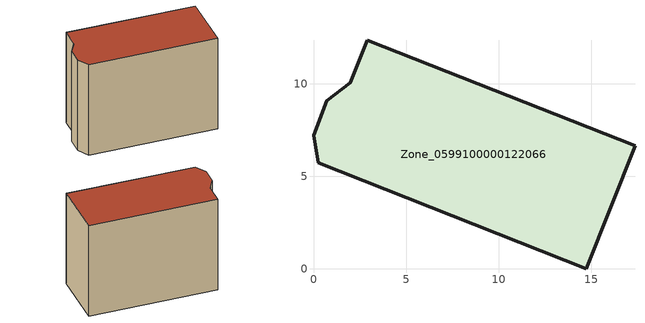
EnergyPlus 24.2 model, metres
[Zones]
Zone_0599100000122066
 floor ground (C_G): 1.99,10.07 2.9,12.37 17.37,6.66 14.74,0 0.27,5.73 0,7.23 0.73,9.09 z0
 wall outside (C_F): 0,7.23 0.27,5.73 14.74,0 17.37,6.66 2.9,12.37 1.99,10.07 0.73,9.09 0,7.23 z0:12.13
 roof outside (C_R): 0.27,5.73 14.74,0 17.37,6.66 2.9,12.37 1.99,10.07 0.73,9.09 0,7.23 z12.13
[BUILDING]
Pand.0599100000122066: North Axis=0; Terrain=City; Loads Convergence Tolerance Value=0.04; Temperature Convergence Tolerance Value=0.4; Solar Distribution=FullExterior; Maximum Number of Warmup Days=25; Minimum Number of Warmup Days=1
[Site:Location]
Rotterdam.The.Hague.AP_ZH_NLD Design_Conditions: Latitude=51.96; Longitude=4.45; Time Zone=1; Elevation=-4.5
[SITE:GROUNDTEMPERATURE:BUILDINGSURFACE]
18, 18, 18, 18, 18, 18, 18, 18, 18, 18, 18, 18
[MATERIAL] Thermal Absorptance=0.9; Solar Absorptance=0.7; Visible Absorptance=0.7
Name | Roughness | Thickness | Conductivity | Density | Specific Heat
G.TI.1946 | MediumSmooth | 0.15 | 1 | 540 | 1210
F.TI.1946 | Rough | 0.3 | 0.857143 | 1920 | 840
R.TI.1946 | MediumRough | 0.2 | 0.1 | 1500 | 1000
[CONSTRUCTION]
C_G: G.TI.1946
C_F: F.TI.1946
C_R: R.TI.1946
[ZONE]
Zone_0599100000122066: Type=1; Multiplier=1; Ceiling Height=Autocalculate; Volume=Autocalculate; Floor Area=autocalculate; Part of Total Floor Area=Yes
[ZONEINFILTRATION:DESIGNFLOWRATE]
Infil_Zone_0599100000122066: Zone or ZoneList or Space or SpaceList=Zone_0599100000122066; Schedule=AlwaysOn; Design Flow Rate Calculation Method=Flow/Area; Flow Rate per Floor Area=0.003; Constant Term Coefficient=1; Temperature Term Coefficient=0; Velocity Term Coefficient=0; Velocity Squared Term Coefficient=0
[HVACTEMPLATE:ZONE:IDEALLOADSAIRSYSTEM]
Zone_0599100000122066: Maximum Heating Supply Air Temperature=50; Minimum Cooling Supply Air Temperature=13; Maximum Heating Supply Air Humidity Ratio=0.0156; Minimum Cooling Supply Air Humidity Ratio=0.0077; Heating Limit=NoLimit; Cooling Limit=NoLimit; Dehumidification Control Type=ConstantSensibleHeatRatio; Cooling Sensible Heat Ratio=0.7; Dehumidification Setpoint=60; Humidification Control Type=None; Humidification Setpoint=30; Outdoor Air Method=None; Outdoor Air Flow Rate per Person=0.00944; Outdoor Air Flow Rate per Zone Floor Area=0; Outdoor Air Flow Rate per Zone=0; Demand Controlled Ventilation Type=None; Outdoor Air Economizer Type=NoEconomizer; Heat Recovery Type=None; Sensible Heat Recovery Effectiveness=0.7; Latent Heat Recovery Effectiveness=0.65
[ZONECONTROL:THERMOSTAT]
ThermostatControl_Zone_0599100000122066: Zone or ZoneList=Zone_0599100000122066; Control Type Schedule=DualSetpointControlType; Control 1=Thermostat_Zone_0599100000122066; Temperature Difference Between Cutout And Setpoint=0
[THERMOSTATSETPOINT:DUALSETPOINT]
Thermostat_Zone_0599100000122066: Heating Setpoint Temperature Schedule=HeatingSetpoint_Zone_0599100000122066; Cooling Setpoint Temperature Schedule=CoolingSetpoint_Zone_0599100000122066
[SCHEDULE:COMPACT]
HeatingSetpoint_Zone_0599100000122066: Through: 12/31, For: AllDays, Until: 24:00, 21
CoolingSetpoint_Zone_0599100000122066: Through: 12/31, For: AllDays, Until: 24:00, 24
DualSetpointControlType: Through: 12/31, For: AllDays, Until: 24:00, 4
AlwaysOn: Through: 12/31, For: AllDays, Until: 24:00, 1
